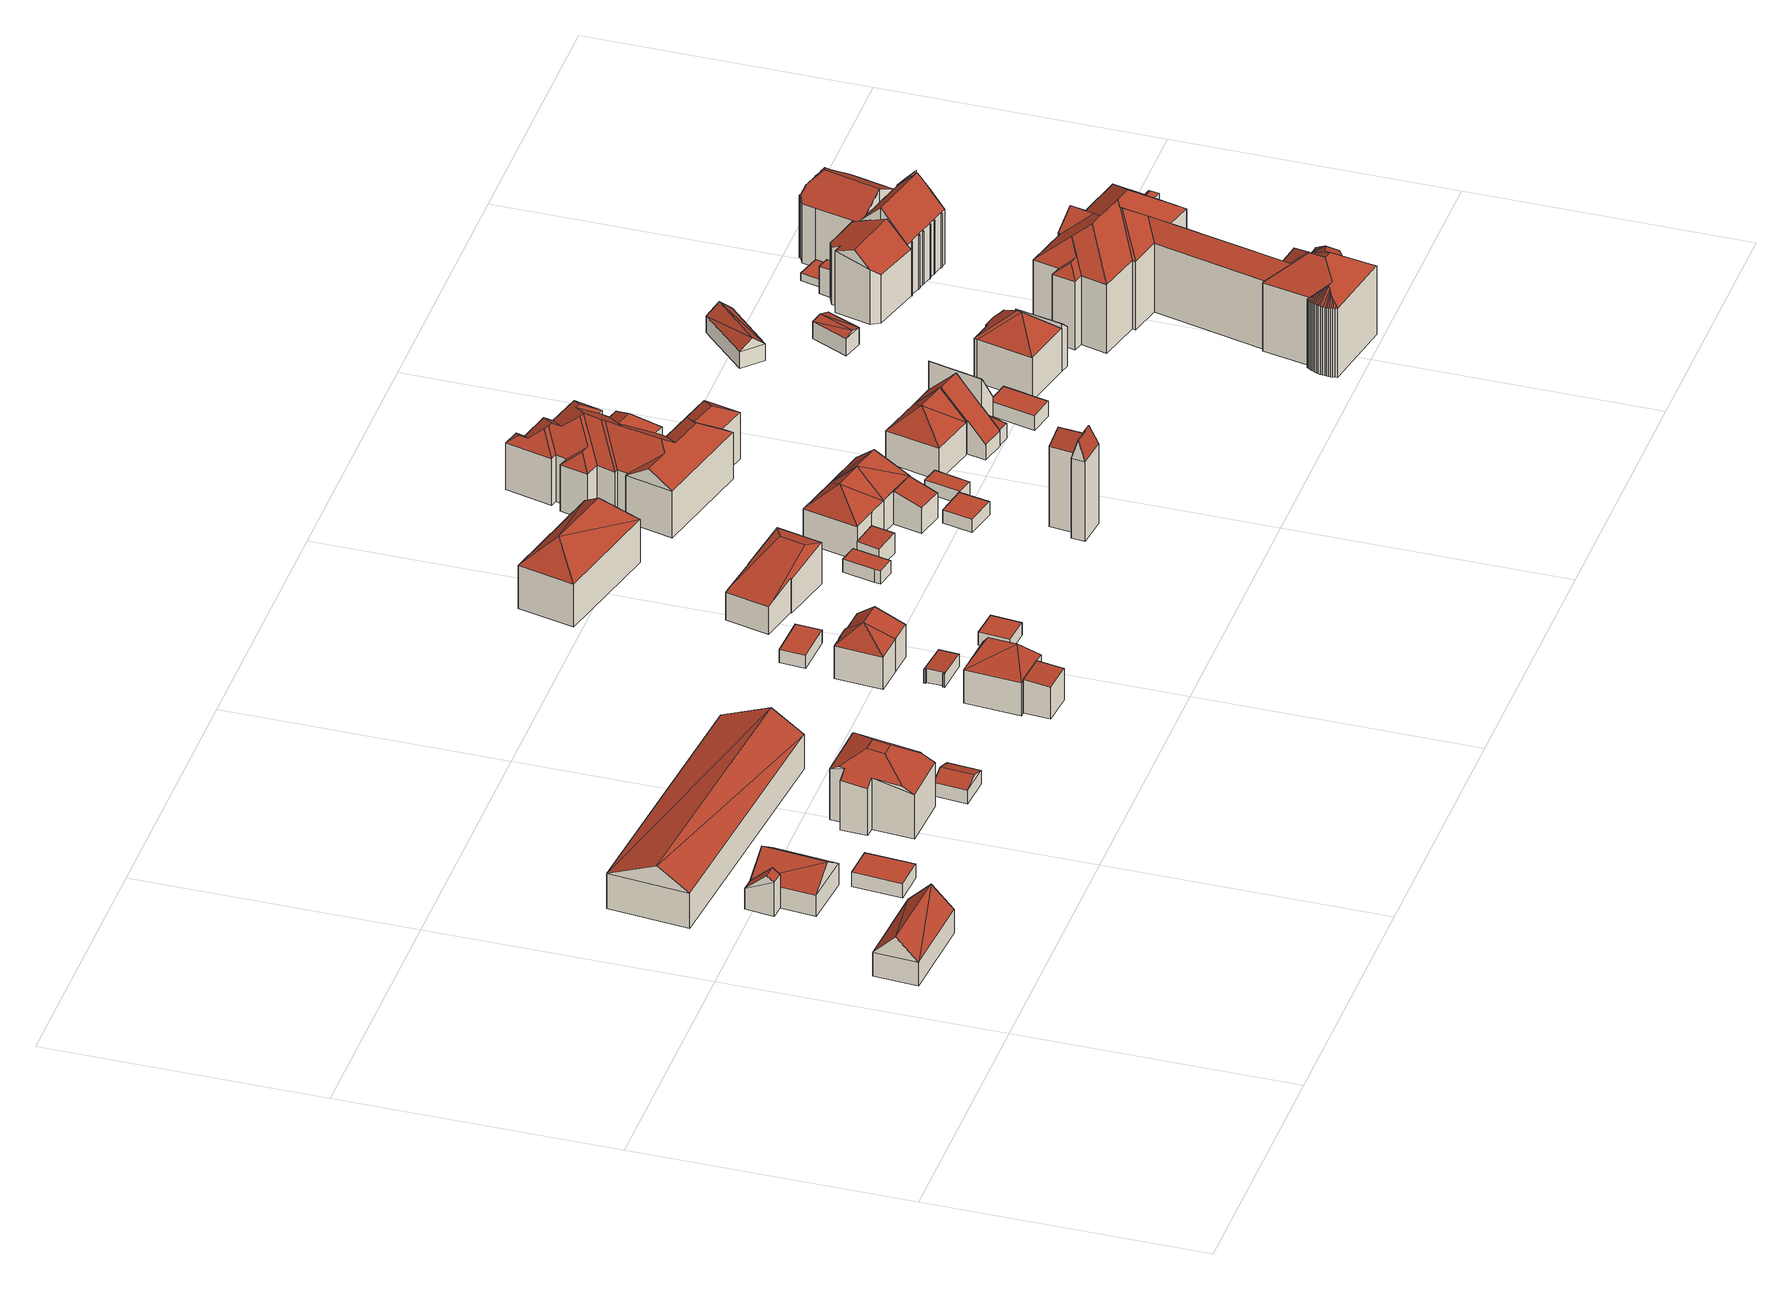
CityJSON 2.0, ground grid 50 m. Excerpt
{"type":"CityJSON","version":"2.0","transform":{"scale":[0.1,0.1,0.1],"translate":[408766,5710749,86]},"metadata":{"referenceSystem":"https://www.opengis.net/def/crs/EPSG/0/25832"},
"CityObjects":{
"building1":{"type":"Building","attributes":{"Gemeindeschluessel":"05978036","Geometrietyp2DReferenz":"3000","function":"31001_1000","roofType":"3100","measuredHeight":8.71},"geometry":[{"type":"MultiSurface","lod":"2","boundaries":[[[0,1,2,3]],[[1,4,5,2]],[[4,6,7,5]],[[6,0,3,7]],[[4,1,8]],[[0,6,9]],[[1,9,8]],[[9,1,0]],[[6,8,9]],[[8,6,4]],[[3,2,5,7]]],"semantics":{"surfaces":[{"type":"WallSurface"},{"type":"RoofSurface"},{"type":"GroundSurface"}],"values":[0,0,0,0,0,0,1,1,1,1,2]}}]},
"building2":{"type":"Building","attributes":{"Gemeindeschluessel":"05978036","Geometrietyp2DReferenz":"3000","function":"31001_1000"},"children":["building2-1","building2-2"]},
"building2-1":{"type":"BuildingPart","attributes":{"roofType":"3100","measuredHeight":7.71},"parents":["building2"],"geometry":[{"type":"MultiSurface","lod":"2","boundaries":[[[10,11,12,13]],[[14,15,16,17,18]],[[15,10,13,16]],[[14,19,11,20]],[[10,15,21]],[[11,10,21,20]],[[15,14,20,21]],[[13,12,17,16]],[[18,19,14]],[[17,12,11,19,18]]],"semantics":{"surfaces":[{"type":"WallSurface"},{"type":"RoofSurface"},{"type":"GroundSurface"},{"type":"ClosureSurface"}],"values":[0,0,0,0,0,1,1,2,0,3]}}]},
"building2-2":{"type":"BuildingPart","attributes":{"roofType":"3100","measuredHeight":7.67},"parents":["building2"],"geometry":[{"type":"MultiSurface","lod":"2","boundaries":[[[22,23,24,25]],[[23,26,27,24]],[[28,22,25,12,11]],[[26,23,29]],[[22,28,30]],[[30,23,22]],[[23,30,29]],[[28,29,30]],[[29,28,19,18,26]],[[25,24,27,17,12]],[[17,27,26,18]],[[11,19,28]],[[12,17,18,19,11]]],"semantics":{"surfaces":[{"type":"WallSurface"},{"type":"RoofSurface"},{"type":"GroundSurface"},{"type":"ClosureSurface"}],"values":[0,0,0,0,0,1,1,1,1,2,0,0,3]}}]},
"building3":{"type":"Building","attributes":{"Gemeindeschluessel":"05978036","Geometrietyp2DReferenz":"3000","function":"31001_2460","roofType":"1000","measuredHeight":2.82},"geometry":[{"type":"MultiSurface","lod":"2","boundaries":[[[31,32,33,34]],[[32,35,36,33]],[[35,37,38,36]],[[37,39,40,38]],[[39,31,34,40]],[[39,37,35,32,31]],[[34,33,36,38,40]]],"semantics":{"surfaces":[{"type":"WallSurface"},{"type":"RoofSurface"},{"type":"GroundSurface"}],"values":[0,0,0,0,0,1,2]}}]},
"building4":{"type":"Building","attributes":{"Gemeindeschluessel":"05978036","Geometrietyp2DReferenz":"3000","function":"31001_1100","roofType":"3100","measuredHeight":10.67},"geometry":[{"type":"MultiSurface","lod":"2","boundaries":[[[41,42,43,44]],[[42,45,46,43]],[[45,47,48,46]],[[47,41,44,48]],[[45,42,49]],[[41,47,50]],[[41,49,42]],[[49,41,50]],[[50,45,49]],[[45,50,47]],[[44,43,46,48]]],"semantics":{"surfaces":[{"type":"WallSurface"},{"type":"RoofSurface"},{"type":"GroundSurface"}],"values":[0,0,0,0,0,0,1,1,1,1,2]}}]},
"building5":{"type":"Building","attributes":{"Gemeindeschluessel":"05978036","Geometrietyp2DReferenz":"3000","function":"31001_1000","roofType":"5000","measuredHeight":12.61},"geometry":[{"type":"MultiSurface","lod":"2","boundaries":[[[51,52,53,54]],[[52,55,56,53]],[[55,57,58,56]],[[57,59,60,58]],[[59,61,62,60]],[[61,63,64,62]],[[63,65,66,64]],[[65,67,68,66]],[[67,69,70,68]],[[69,71,72,70]],[[71,73,74,72]],[[73,51,54,74]],[[75,76,52,51,77,78]],[[55,76,75,79,80,61,59,57]],[[63,80,79,81,82,65]],[[67,82,81,78,77,73,71,69]],[[79,75,78,81]],[[55,52,76]],[[67,65,82]],[[51,73,77]],[[63,61,80]],[[54,53,56,58,60,62,64,66,68,70,72,74]]],"semantics":{"surfaces":[{"type":"WallSurface"},{"type":"RoofSurface"},{"type":"GroundSurface"}],"values":[0,0,0,0,0,0,0,0,0,0,0,0,1,1,1,1,1,0,0,0,0,2]}}]},
"building6":{"type":"Building","attributes":{"Gemeindeschluessel":"05978036","Geometrietyp2DReferenz":"3000","function":"31001_2460","roofType":"3100","measuredHeight":3.79},"geometry":[{"type":"MultiSurface","lod":"2","boundaries":[[[83,84,85,86]],[[84,87,88,85]],[[87,89,90,88]],[[89,83,86,90]],[[87,84,91]],[[83,89,92]],[[84,83,92,91]],[[89,87,91,92]],[[86,85,88,90]]],"semantics":{"surfaces":[{"type":"WallSurface"},{"type":"RoofSurface"},{"type":"GroundSurface"}],"values":[0,0,0,0,0,0,1,1,2]}}]},
"building7":{"type":"Building","attributes":{"Gemeindeschluessel":"05978036","Geometrietyp2DReferenz":"3000","function":"31001_1000"},"children":["building7-1","building7-2"]},
"building7-1":{"type":"BuildingPart","attributes":{"roofType":"2100","measuredHeight":6.62},"parents":["building7"],"geometry":[{"type":"MultiSurface","lod":"2","boundaries":[[[93,94,95,96,97]],[[98,99,100,101,102]],[[99,93,97,100]],[[99,98,94,93]],[[97,96,101,100]],[[102,95,94,98]],[[102,101,96,95]]],"semantics":{"surfaces":[{"type":"WallSurface"},{"type":"RoofSurface"},{"type":"GroundSurface"},{"type":"ClosureSurface"}],"values":[0,0,0,1,2,0,3]}}]},
"building7-2":{"type":"BuildingPart","attributes":{"roofType":"3200","measuredHeight":10.88},"parents":["building7"],"geometry":[{"type":"MultiSurface","lod":"2","boundaries":[[[103,104,105,106]],[[104,107,108,105]],[[107,102,101,108]],[[95,109,110,96]],[[109,103,106,110]],[[104,103,111]],[[109,95,102,107,112]],[[103,112,111]],[[112,103,109]],[[112,104,111]],[[104,112,107]],[[106,105,108,101,96,110]],[[96,101,102,95]]],"semantics":{"surfaces":[{"type":"WallSurface"},{"type":"RoofSurface"},{"type":"GroundSurface"},{"type":"ClosureSurface"}],"values":[0,0,0,0,0,1,1,1,1,1,1,2,3]}}]},
"building8":{"type":"Building","attributes":{"Gemeindeschluessel":"05978036","Geometrietyp2DReferenz":"3000","function":"31001_2460","roofType":"2100","measuredHeight":2.73},"geometry":[{"type":"MultiSurface","lod":"2","boundaries":[[[113,114,115,116]],[[114,117,118,115]],[[117,119,120,118]],[[119,121,122,120]],[[121,123,124,122]],[[123,125,126,124]],[[125,127,128,126]],[[127,113,116,128]],[[127,125,123,121,119,117,114,113]],[[116,115,118,120,122,124,126,128]]],"semantics":{"surfaces":[{"type":"WallSurface"},{"type":"RoofSurface"},{"type":"GroundSurface"}],"values":[0,0,0,0,0,0,0,0,1,2]}}]},
"building9":{"type":"Building","attributes":{"Gemeindeschluessel":"05978036","Geometrietyp2DReferenz":"3000","function":"31001_1000","roofType":"3200","measuredHeight":10.78},"geometry":[{"type":"MultiSurface","lod":"2","boundaries":[[[129,130,131,132]],[[130,133,134,131]],[[133,135,136,134]],[[135,137,138,136]],[[137,139,140,138]],[[139,141,142,140]],[[141,143,144,142]],[[143,145,146,144]],[[145,147,148,146]],[[147,129,132,148]],[[143,141,149]],[[137,135,150]],[[139,137,150,149]],[[141,139,149]],[[135,133,130,149,150]],[[130,129,147,145,143,149]],[[132,131,134,136,138,140,142,144,146,148]]],"semantics":{"surfaces":[{"type":"WallSurface"},{"type":"RoofSurface"},{"type":"GroundSurface"}],"values":[0,0,0,0,0,0,0,0,0,0,1,1,1,1,1,1,2]}}]},
"building10":{"type":"Building","attributes":{"Gemeindeschluessel":"05978036","Geometrietyp2DReferenz":"3000","function":"31001_2460","roofType":"1000","measuredHeight":2.63},"geometry":[{"type":"MultiSurface","lod":"2","boundaries":[[[151,152,153,154]],[[152,155,156,153]],[[155,157,158,156]],[[157,151,154,158]],[[157,155,152,151]],[[154,153,156,158]]],"semantics":{"surfaces":[{"type":"WallSurface"},{"type":"RoofSurface"},{"type":"GroundSurface"}],"values":[0,0,0,0,1,2]}}]},
"building11":{"type":"Building","attributes":{"Gemeindeschluessel":"05978036","Geometrietyp2DReferenz":"3000","function":"31001_2460","roofType":"1000","measuredHeight":2.48},"geometry":[{"type":"MultiSurface","lod":"2","boundaries":[[[159,160,161,162]],[[160,163,164,161]],[[163,165,166,164]],[[165,159,162,166]],[[165,163,160,159]],[[162,161,164,166]]],"semantics":{"surfaces":[{"type":"WallSurface"},{"type":"RoofSurface"},{"type":"GroundSurface"}],"values":[0,0,0,0,1,2]}}]},
"building12":{"type":"Building","attributes":{"Gemeindeschluessel":"05978036","Geometrietyp2DReferenz":"3000","function":"31001_1000","roofType":"5000","measuredHeight":8.69},"geometry":[{"type":"MultiSurface","lod":"2","boundaries":[[[167,168,169,170]],[[168,171,172,169]],[[171,173,174,172]],[[173,175,176,174]],[[175,177,178,176]],[[177,179,180,178]],[[179,181,182,180]],[[181,167,170,182]],[[183,173,171,168,184]],[[185,186,179,177,175]],[[181,186,185,183,184,167]],[[175,173,183,185]],[[168,167,184]],[[181,179,186]],[[170,169,172,174,176,178,180,182]]],"semantics":{"surfaces":[{"type":"WallSurface"},{"type":"RoofSurface"},{"type":"GroundSurface"}],"values":[0,0,0,0,0,0,0,0,1,1,1,1,0,0,2]}}]},
"building13":{"type":"Building","attributes":{"Gemeindeschluessel":"05978036","Geometrietyp2DReferenz":"3000","function":"31001_1100","roofType":"3200","measuredHeight":13.65},"geometry":[{"type":"MultiSurface","lod":"2","boundaries":[[[187,188,189,190]],[[188,191,192,189]],[[191,193,194,192]],[[193,187,190,194]],[[191,188,195]],[[187,193,196]],[[188,196,195]],[[196,188,187]],[[196,191,195]],[[191,196,193]],[[190,189,192,194]]],"semantics":{"surfaces":[{"type":"WallSurface"},{"type":"RoofSurface"},{"type":"GroundSurface"}],"values":[0,0,0,0,1,1,1,1,1,1,2]}}]},
"building14":{"type":"Building","attributes":{"Gemeindeschluessel":"05978036","Geometrietyp2DReferenz":"3000","function":"31001_2460","roofType":"1000","measuredHeight":2.55},"geometry":[{"type":"MultiSurface","lod":"2","boundaries":[[[197,198,199,200]],[[198,201,202,199]],[[201,203,204,202]],[[203,205,206,204]],[[205,197,200,206]],[[205,203,201,198,197]],[[200,199,202,204,206]]],"semantics":{"surfaces":[{"type":"WallSurface"},{"type":"RoofSurface"},{"type":"GroundSurface"}],"values":[0,0,0,0,0,1,2]}}]},
"building15":{"type":"Building","attributes":{"Gemeindeschluessel":"05978036","Geometrietyp2DReferenz":"3000","function":"31001_1000"},"children":["building15-1","building15-2"]},
"building15-1":{"type":"BuildingPart","attributes":{"roofType":"2100","measuredHeight":4.02},"parents":["building15"],"geometry":[{"type":"MultiSurface","lod":"2","boundaries":[[[207,208,209,210]],[[208,211,212,209]],[[211,213,214,212]],[[211,208,207,213]],[[214,210,209,212]],[[210,214,213,207]]],"semantics":{"surfaces":[{"type":"WallSurface"},{"type":"RoofSurface"},{"type":"GroundSurface"},{"type":"ClosureSurface"}],"values":[0,0,0,1,2,3]}}]},
"building15-2":{"type":"BuildingPart","attributes":{"roofType":"5000","measuredHeight":11.63},"parents":["building15"],"geometry":[{"type":"MultiSurface","lod":"2","boundaries":[[[215,216,217,214,213]],[[216,218,219,217]],[[218,220,221,219]],[[220,222,207,210,221]],[[216,215,223]],[[223,220,224]],[[220,223,215,222]],[[218,223,224]],[[223,218,216]],[[218,224,220]],[[210,214,217,219,221]],[[213,207,222,215]],[[213,214,210,207]]],"semantics":{"surfaces":[{"type":"WallSurface"},{"type":"RoofSurface"},{"type":"GroundSurface"},{"type":"ClosureSurface"}],"values":[0,0,0,0,1,1,1,1,1,0,2,0,3]}}]},
"building16":{"type":"Building","attributes":{"Gemeindeschluessel":"05978036","Geometrietyp2DReferenz":"3000","function":"31001_2460","roofType":"5000","measuredHeight":19.89},"geometry":[{"type":"MultiSurface","lod":"2","boundaries":[[[225,226,227,228]],[[226,229,230,227]],[[229,231,232,230]],[[231,233,234,232]],[[233,235,236,234]],[[235,237,238,236]],[[237,239,240,238]],[[239,225,228,240]],[[241,242,239,237]],[[241,237,235]],[[243,244,242,241,235,233]],[[243,233,231]],[[245,244,243,231,229]],[[246,245,229,226]],[[246,226,225]],[[242,244,245,246,225,239]],[[228,227,230,232,234,236,238,240]]],"semantics":{"surfaces":[{"type":"WallSurface"},{"type":"RoofSurface"},{"type":"GroundSurface"}],"values":[0,0,0,0,0,0,0,0,1,0,1,1,1,1,1,1,2]}}]},
"building17":{"type":"Building","attributes":{"Gemeindeschluessel":"05978036","Geometrietyp2DReferenz":"3000","function":"31001_2460","roofType":"1000","measuredHeight":2.52},"geometry":[{"type":"MultiSurface","lod":"2","boundaries":[[[247,248,249,250]],[[248,251,252,249]],[[251,253,254,252]],[[253,247,250,254]],[[253,251,248,247]],[[250,249,252,254]]],"semantics":{"surfaces":[{"type":"WallSurface"},{"type":"RoofSurface"},{"type":"GroundSurface"}],"values":[0,0,0,0,1,2]}}]},
"building18":{"type":"Building","attributes":{"Gemeindeschluessel":"05978036","Geometrietyp2DReferenz":"3000","function":"31001_1000"},"children":["building18-1","building18-2"]},
"building18-1":{"type":"BuildingPart","attributes":{"roofType":"5000","measuredHeight":11.5},"parents":["building18"],"geometry":[{"type":"MultiSurface","lod":"2","boundaries":[[[255,256,257,258]],[[259,220,260,261]],[[220,218,262,260]],[[218,255,258,262]],[[256,255,263]],[[218,263,255]],[[218,264,263]],[[256,263,264]],[[264,220,265,259,266,256]],[[259,265,220]],[[264,218,220]],[[258,257,267,261,260,262]],[[267,257,256,266]],[[261,267,266,259]]],"semantics":{"surfaces":[{"type":"WallSurface"},{"type":"RoofSurface"},{"type":"GroundSurface"},{"type":"ClosureSurface"}],"values":[0,0,0,0,1,1,1,1,1,0,0,2,0,3]}}]},
"building18-2":{"type":"BuildingPart","attributes":{"roofType":"2100","measuredHeight":6.58},"parents":["building18"],"geometry":[{"type":"MultiSurface","lod":"2","boundaries":[[[268,265,259,261,269]],[[270,267,266]],[[270,271,272,267]],[[271,268,269,272]],[[271,270,265,268]],[[269,261,267,272]],[[270,266,259,265]],[[266,267,261,259]]],"semantics":{"surfaces":[{"type":"WallSurface"},{"type":"RoofSurface"},{"type":"GroundSurface"},{"type":"ClosureSurface"}],"values":[0,0,0,0,1,2,0,3]}}]},
"building19":{"type":"Building","attributes":{"Gemeindeschluessel":"05978036","Geometrietyp2DReferenz":"3000","function":"31001_2460","roofType":"1000","measuredHeight":2.54},"geometry":[{"type":"MultiSurface","lod":"2","boundaries":[[[273,274,275,276]],[[274,277,278,275]],[[277,279,280,278]],[[279,273,276,280]],[[279,277,274,273]],[[276,275,278,280]]],"semantics":{"surfaces":[{"type":"WallSurface"},{"type":"RoofSurface"},{"type":"GroundSurface"}],"values":[0,0,0,0,1,2]}}]},
"building20":{"type":"Building","attributes":{"Gemeindeschluessel":"05978036","Geometrietyp2DReferenz":"3000","function":"31001_1000","roofType":"5000","measuredHeight":13.45},"geometry":[{"type":"MultiSurface","lod":"2","boundaries":[[[281,282,283,284]],[[282,285,286,283]],[[285,287,288,286]],[[287,289,290,288]],[[289,291,292,290]],[[291,293,294,292]],[[293,295,296,294]],[[295,297,298,296]],[[297,299,300,298]],[[299,301,302,300]],[[301,303,304,302]],[[303,305,306,304]],[[305,307,308,306]],[[307,309,310,308]],[[309,311,312,310]],[[311,313,314,312]],[[313,315,316,314]],[[315,317,318,316]],[[317,319,320,318]],[[319,321,322,320]],[[321,323,324,322]],[[323,325,326,324]],[[325,327,328,326]],[[327,329,330,328]],[[329,331,332,330]],[[331,333,334,332]],[[333,335,336,334]],[[335,337,338,336]],[[337,281,284,338]],[[339,337,335]],[[340,341,342,339,335,333]],[[343,344,340,333,331]],[[345,343,331,329]],[[346,347,348,349,345,329,327]],[[350,346,327,325]],[[350,325,323]],[[351,352,353,347,346,350,323,321]],[[354,351,321,319]],[[355,354,319,317]],[[355,317,315]],[[351,354,355,315,313]],[[352,351,313]],[[353,352,313,311]],[[356,348,347,353,311,309]],[[357,356,309,307]],[[357,307,305]],[[349,348,356,357,305,303]],[[358,344,343,345,349,303,301]],[[359,358,301,299]],[[359,299,297]],[[360,341,340,344,358,359,297,295]],[[361,360,295,293]],[[362,363,364,361,293,291]],[[365,362,291,289]],[[365,289,287]],[[363,362,365,287,285]],[[364,363,285,282]],[[342,341,360,361,364,282,281]],[[339,342,281,337]],[[284,283,286,288,290,292,294,296,298,300,302,304,306,308,310,312,314,316,318,320,322,324,326,328,330,332,334,336,338]]],"semantics":{"surfaces":[{"type":"WallSurface"},{"type":"RoofSurface"},{"type":"GroundSurface"}],"values":[0,0,0,0,0,0,0,0,0,0,0,0,0,0,0,0,0,0,0,0,0,0,0,0,0,0,0,0,0,1,1,1,1,1,1,0,1,1,1,1,1,1,1,1,1,1,1,1,1,1,1,1,1,1,1,1,1,1,1,2]}}]},
"building21":{"type":"Building","attributes":{"Gemeindeschluessel":"05978036","Geometrietyp2DReferenz":"3000","function":"31001_1000","roofType":"5000","measuredHeight":11.4},"geometry":[{"type":"MultiSurface","lod":"2","boundaries":[[[366,367,368,369]],[[367,370,371,368]],[[370,372,373,371]],[[372,366,369,373]],[[370,367,374]],[[366,372,375]],[[374,366,375]],[[366,374,367]],[[372,374,375]],[[374,372,370]],[[369,368,371,373]]],"semantics":{"surfaces":[{"type":"WallSurface"},{"type":"RoofSurface"},{"type":"GroundSurface"}],"values":[0,0,0,0,1,0,1,1,1,1,2]}}]},
"building22":{"type":"Building","attributes":{"Gemeindeschluessel":"05978036","Geometrietyp2DReferenz":"3000","function":"51009_1610","roofType":"2100","measuredHeight":3.38},"geometry":[{"type":"MultiSurface","lod":"2","boundaries":[[[376,377,378,379]],[[377,380,381,378]],[[380,382,383,381]],[[382,376,379,383]],[[382,380,377,376]],[[379,378,381,383]]],"semantics":{"surfaces":[{"type":"WallSurface"},{"type":"RoofSurface"},{"type":"GroundSurface"}],"values":[0,0,0,0,1,2]}}]},
"building23":{"type":"Building","attributes":{"Gemeindeschluessel":"05978036","Geometrietyp2DReferenz":"3000","function":"31001_1000"},"children":["building23-1","building23-2"]},
"building23-1":{"type":"BuildingPart","attributes":{"roofType":"2100","measuredHeight":12.01},"parents":["building23"],"geometry":[{"type":"MultiSurface","lod":"2","boundaries":[[[384,385,386,387,388]],[[385,389,390,386]],[[389,391,392,393,390]],[[391,389,385,384]],[[387,386,390,393,394]],[[388,395,392,391,384]],[[388,387,394,395]],[[394,393,392,395]]],"semantics":{"surfaces":[{"type":"WallSurface"},{"type":"RoofSurface"},{"type":"GroundSurface"},{"type":"ClosureSurface"}],"values":[0,0,0,1,2,0,3,3]}}]},
"building23-2":{"type":"BuildingPart","attributes":{"roofType":"3100","measuredHeight":11.49},"parents":["building23"],"geometry":[{"type":"MultiSurface","lod":"2","boundaries":[[[396,397,398,399]],[[397,400,369,398]],[[400,401,402,369]],[[401,372,373,402]],[[372,388,387,373]],[[392,403,404,393]],[[403,396,399,404]],[[395,388,372,401]],[[401,400,397,396,403,392,395]],[[399,398,369,402,373,387,394,393,404]],[[394,387,388,395]],[[394,395,392,393]]],"semantics":{"surfaces":[{"type":"WallSurface"},{"type":"RoofSurface"},{"type":"GroundSurface"},{"type":"ClosureSurface"}],"values":[0,0,0,0,0,0,0,1,1,2,3,3]}}]},
"building24":{"type":"Building","attributes":{"Gemeindeschluessel":"05978036","Geometrietyp2DReferenz":"3000","function":"31001_2460","roofType":"2100","measuredHeight":3.13},"geometry":[{"type":"MultiSurface","lod":"2","boundaries":[[[405,406,407,408]],[[406,409,410,407]],[[409,411,412,410]],[[411,405,408,412]],[[411,409,406,405]],[[408,407,410,412]]],"semantics":{"surfaces":[{"type":"WallSurface"},{"type":"RoofSurface"},{"type":"GroundSurface"}],"values":[0,0,0,0,1,2]}}]},
"building25":{"type":"Building","attributes":{"Gemeindeschluessel":"05978036","Geometrietyp2DReferenz":"3000","function":"31001_3060"},"children":["building25-1","building25-2"]},
"building25-1":{"type":"BuildingPart","attributes":{"roofType":"3200","measuredHeight":13.17},"parents":["building25"],"geometry":[{"type":"MultiSurface","lod":"2","boundaries":[[[413,414,415,416]],[[414,417,418,415]],[[417,419,420,418]],[[419,421,422,420]],[[421,423,424,422]],[[423,425,426,424]],[[425,427,428,426]],[[427,429,430,428]],[[431,413,416,432]],[[427,425,423,421,419,417,433]],[[413,431,434]],[[417,414,434,433]],[[414,413,434]],[[435,429,427,433]],[[431,435,433,434]],[[416,415,418,420,422,424,426,428,430,436,432]],[[436,430,429,435]],[[431,432,436,435]]],"semantics":{"surfaces":[{"type":"WallSurface"},{"type":"RoofSurface"},{"type":"GroundSurface"},{"type":"ClosureSurface"}],"values":[0,0,0,0,0,0,0,0,0,1,1,1,1,1,1,2,3,3]}}]},
"building25-2":{"type":"BuildingPart","attributes":{"roofType":"2100","measuredHeight":9.56},"parents":["building25"],"geometry":[{"type":"MultiSurface","lod":"2","boundaries":[[[437,438,439,440]],[[438,441,442,439]],[[441,443,444,442]],[[443,445,446,444]],[[445,447,448,446]],[[447,449,431,432,448]],[[450,437,440,430,429]],[[450,449,447,445,443,441,438,437]],[[440,439,442,444,446,448,432,436,430]],[[429,435,431,449,450]],[[429,430,436,435]],[[435,436,432,431]]],"semantics":{"surfaces":[{"type":"WallSurface"},{"type":"RoofSurface"},{"type":"GroundSurface"},{"type":"ClosureSurface"}],"values":[0,0,0,0,0,0,0,1,2,0,3,3]}}]},
"building26":{"type":"Building","attributes":{"Gemeindeschluessel":"05978036","Geometrietyp2DReferenz":"3000","function":"31001_2460","roofType":"3100","measuredHeight":3.84},"geometry":[{"type":"MultiSurface","lod":"2","boundaries":[[[451,452,453,454]],[[452,455,456,453]],[[455,457,458,456]],[[457,451,454,458]],[[455,452,459]],[[451,457,460]],[[452,460,459]],[[460,452,451]],[[459,457,455]],[[457,459,460]],[[454,453,456,458]]],"semantics":{"surfaces":[{"type":"WallSurface"},{"type":"RoofSurface"},{"type":"GroundSurface"}],"values":[0,0,0,0,0,0,1,1,1,1,2]}}]},
"building27":{"type":"Building","attributes":{"Gemeindeschluessel":"05978036","Geometrietyp2DReferenz":"3000","function":"31001_1100","roofType":"3100","measuredHeight":5.28},"geometry":[{"type":"MultiSurface","lod":"2","boundaries":[[[461,462,463,464]],[[462,465,466,463]],[[465,467,468,466]],[[467,461,464,468]],[[465,462,469]],[[461,467,470]],[[470,462,461]],[[462,470,469]],[[467,469,470]],[[469,467,465]],[[464,463,466,468]]],"semantics":{"surfaces":[{"type":"WallSurface"},{"type":"RoofSurface"},{"type":"GroundSurface"}],"values":[0,0,0,0,0,0,1,1,1,1,2]}}]},
"building28":{"type":"Building","attributes":{"Gemeindeschluessel":"05978036","Geometrietyp2DReferenz":"3000","function":"31001_3010","roofType":"5000","measuredHeight":18.98},"geometry":[{"type":"MultiSurface","lod":"2","boundaries":[[[471,472,473,474]],[[472,475,476,473]],[[475,477,478,476]],[[477,479,480,478]],[[479,481,482,480]],[[481,483,484,482]],[[483,485,486,484]],[[485,487,488,486]],[[487,489,490,488]],[[489,491,492,490]],[[491,493,494,492]],[[493,495,496,494]],[[495,497,498,496]],[[497,499,500,498]],[[499,501,502,500]],[[501,503,504,502]],[[503,505,506,504]],[[505,507,508,506]],[[507,509,510,508]],[[509,511,512,510]],[[511,513,514,512]],[[513,515,516,514]],[[515,517,518,516]],[[517,519,520,518]],[[519,521,522,520]],[[521,523,524,522]],[[523,525,526,524]],[[525,527,528,526]],[[527,529,530,528]],[[529,531,532,530]],[[531,533,534,532]],[[533,535,536,534]],[[535,537,538,536]],[[537,539,540,538]],[[539,541,542,540]],[[541,543,544,542]],[[543,545,546,544]],[[545,547,548,546]],[[547,549,550,548]],[[549,551,552,550]],[[551,553,554,552]],[[553,555,556,554]],[[555,557,558,556]],[[557,559,560,558]],[[559,561,562,560]],[[561,563,564,562]],[[563,565,566,564]],[[565,567,568,566]],[[567,569,570,568]],[[569,571,572,570]],[[571,471,474,572]],[[573,574,575,471,571]],[[576,573,571,569]],[[577,576,569,567]],[[578,577,567,565]],[[579,578,565,563]],[[580,579,563,561]],[[581,580,561,559]],[[582,581,559,557]],[[583,584,585,586,587,574,573,576,577,578,579,580,581,582,557,555]],[[588,583,555,553]],[[589,588,553,551]],[[590,589,551,549]],[[590,549,547]],[[543,590,547,545]],[[541,590,543]],[[539,590,541]],[[539,589,590]],[[539,588,589]],[[539,583,588]],[[583,539,584]],[[591,592,593,585,584,539,537]],[[594,591,537,535]],[[595,596,597,594,535,533]],[[598,599,600,595,533,531]],[[601,598,531,529]],[[602,601,529,527]],[[602,527,525]],[[598,601,602,525,523]],[[599,598,523,521]],[[603,600,599,521,519]],[[519,517,604,605,606,603]],[[604,515,513,605]],[[607,608,606,605,513,511]],[[609,607,511,509]],[[610,609,509,507]],[[610,507,505]],[[607,609,610,505,503]],[[608,607,503,501]],[[600,603,606,608,501,499]],[[596,595,600,499,497]],[[597,596,497,495]],[[592,591,594,597,495,493]],[[593,592,493,491]],[[586,585,593,491,489]],[[611,612,613,614,615,616,617,618,587,586,489,487]],[[612,611,487,485]],[[613,612,485,483]],[[614,613,483,481]],[[615,614,481,479]],[[616,615,479,477]],[[617,616,477,475]],[[618,617,475,472]],[[575,574,587,618,472,471]],[[515,604,517]],[[473,476,478,480,482,484,486,488,490,492,494,496,498,500,502,504,506,508,510,512,514,516,518,520,522,524,526,528,530,532,534,536,538,540,542,544,546,548,550,552,554,556,558,560,562,564,566,568,570,572,474]]],"semantics":{"surfaces":[{"type":"WallSurface"},{"type":"RoofSurface"},{"type":"GroundSurface"}],"values":[0,0,0,0,0,0,0,0,0,0,0,0,0,0,0,0,0,0,0,0,0,0,0,0,0,0,0,0,0,0,0,0,0,0,0,0,0,0,0,0,0,0,0,0,0,0,0,0,0,0,0,1,1,1,1,1,1,1,1,1,1,1,1,1,1,1,1,1,1,1,1,1,1,1,1,1,1,1,1,1,1,1,1,1,1,1,1,1,1,1,1,1,1,1,1,1,1,1,1,1,1,1,1,1,0,2]}}]},
"building29":{"type":"Building","attributes":{"Gemeindeschluessel":"05978036","Geometrietyp2DReferenz":"3000","function":"31001_1000"},"children":["building29-1","building29-2"]},
"building29-1":{"type":"BuildingPart","attributes":{"roofType":"1000","measuredHeight":5.35},"parents":["building29"],"geometry":[{"type":"MultiSurface","lod":"2","boundaries":[[[619,620,621,622]],[[620,623,624,621]],[[623,625,626,624]],[[625,623,620,619]],[[622,621,624,626]],[[622,626,625,619]]],"semantics":{"surfaces":[{"type":"WallSurface"},{"type":"RoofSurface"},{"type":"GroundSurface"},{"type":"ClosureSurface"}],"values":[0,0,0,1,2,3]}}]},
"building29-2":{"type":"BuildingPart","attributes":{"roofType":"5000","measuredHeight":13.69},"parents":["building29"],"geometry":[{"type":"MultiSurface","lod":"2","boundaries":[[[627,628,629,630]],[[628,631,632,629]],[[631,633,634,632]],[[633,635,636,634]],[[635,637,638,636]],[[637,639,619,622,638]],[[640,641,642,626,625]],[[641,643,644,642]],[[643,627,630,644]],[[628,627,643,645,646,631]],[[645,641,640,639,637,635,633,646]],[[633,631,646]],[[643,641,645]],[[630,629,632,634,636,638,622,626,642,644]],[[625,619,639,640]],[[625,626,622,619]]],"semantics":{"surfaces":[{"type":"WallSurface"},{"type":"RoofSurface"},{"type":"GroundSurface"},{"type":"ClosureSurface"}],"values":[0,0,0,0,0,0,0,0,0,1,1,0,0,2,0,3]}}]},
"building30":{"type":"Building","attributes":{"Gemeindeschluessel":"05978036","Geometrietyp2DReferenz":"3000","function":"31001_2460","roofType":"1000","measuredHeight":1.54},"geometry":[{"type":"MultiSurface","lod":"2","boundaries":[[[647,648,649,650,651]],[[652,653,648,647]],[[653,654,649,648]],[[654,655,650,649]],[[655,656,651,650]],[[656,652,647,651]],[[656,655,654,653,652]]],"semantics":{"surfaces":[{"type":"GroundSurface"},{"type":"WallSurface"},{"type":"RoofSurface"}],"values":[0,1,1,1,1,1,2]}}]},
"building31":{"type":"Building","attributes":{"Gemeindeschluessel":"05978036","Geometrietyp2DReferenz":"3000","function":"31001_1100"},"children":["building31-1","building31-2","building31-3"]},
"building31-1":{"type":"BuildingPart","attributes":{"roofType":"3100","measuredHeight":16.22},"parents":["building31"],"geometry":[{"type":"MultiSurface","lod":"2","boundaries":[[[657,658,659,660,661]],[[658,662,663,659]],[[662,664,665,663]],[[664,666,667,665]],[[666,668,669,667]],[[668,670,671,669]],[[670,672,673,671]],[[672,674,675,673]],[[674,676,677,675]],[[676,678,679,677]],[[678,680,681,679]],[[680,682,683,681]],[[682,684,685,683]],[[684,686,687,685]],[[686,688,689,687]],[[688,690,691,689]],[[690,692,693,691]],[[692,694,695,693]],[[694,696,697,695]],[[696,698,699,697]],[[698,700,701,699]],[[700,702,703,701]],[[702,704,705,703]],[[704,706,707,705]],[[706,708,709,707]],[[708,710,711,709]],[[710,712,713,711]],[[712,714,715,716,713]],[[717,718,719,720,721]],[[712,710,708,706,704,702,700,698,696,694,692,690,688,686,684,682,680,678,676,674,672,670,668,666,664,662,658,657,722]],[[722,723,724,718,717,725,726,727,714,712]],[[719,728,729,660,659,663,665,667,669,671,673,675,677,679,681,683,685,687,689,691,693,695,697,699,701,703,705,707,709,711,713,716,730,720]],[[731,723,722]],[[729,728,724,723,731]],[[728,719,718,724]],[[657,661,731,722]],[[729,731,661,660]],[[717,721,725]],[[727,715,714]],[[721,720,730,726,725]],[[726,730,716,715,727]]],"semantics":{"surfaces":[{"type":"WallSurface"},{"type":"RoofSurface"},{"type":"GroundSurface"},{"type":"ClosureSurface"}],"values":[0,0,0,0,0,0,0,0,0,0,0,0,0,0,0,0,0,0,0,0,0,0,0,0,0,0,0,0,0,1,1,2,0,3,3,0,3,0,0,3,3]}}]},
"building31-2":{"type":"BuildingPart","attributes":{"roofType":"3100","measuredHeight":15.21},"parents":["building31"],"geometry":[{"type":"MultiSurface","lod":"2","boundaries":[[[732,733,734,735]],[[733,736,737,734]],[[736,661,660,737]],[[738,739,740,719,718]],[[739,732,735,740]],[[741,723,731,661,736,733]],[[733,732,739,738,741]],[[735,734,737,660,729,728,719,740]],[[724,723,741]],[[728,729,731,723,724]],[[729,660,661,731]],[[738,718,724,741]],[[728,724,718,719]]],"semantics":{"surfaces":[{"type":"WallSurface"},{"type":"RoofSurface"},{"type":"GroundSurface"},{"type":"ClosureSurface"}],"values":[0,0,0,0,0,1,1,2,0,3,3,0,3]}}]},
"building31-3":{"type":"BuildingPart","attributes":{"roofType":"9999","measuredHeight":15.07},"parents":["building31"],"geometry":[{"type":"MultiSurface","lod":"2","boundaries":[[[742,743,744,745]],[[743,746,747,744]],[[746,748,749,747]],[[748,721,720,749]],[[715,750,751,716]],[[750,752,753,751]],[[752,754,755,753]],[[754,756,757,755]],[[756,758,759,757]],[[758,760,761,759]],[[760,762,763,761]],[[762,764,765,763]],[[764,766,767,765]],[[766,768,769,767]],[[768,770,771,769]],[[770,772,773,771]],[[772,774,775,773]],[[774,776,777,775]],[[776,778,779,777]],[[778,780,781,779]],[[780,782,783,781]],[[782,784,785,783]],[[784,786,787,785]],[[786,788,789,787]],[[788,790,791,789]],[[790,792,793,791]],[[792,794,795,793]],[[794,796,797,795]],[[796,742,745,797]],[[792,790,788,786,784,782,780,778,776,774,772,770,768,766,764,798]],[[764,762,760,758,756,754,752,750,715,727,799,798]],[[799,725,721,748,746,743,742,796,794,792,798]],[[745,744,747,749,720,730,716,751,753,755,757,759,761,763,765,767,769,771,773,775,777,779,781,783,785,787,789,791,793,795,797]],[[726,725,799]],[[730,720,721,725,726]],[[727,726,799]],[[715,716,730,726,727]]],"semantics":{"surfaces":[{"type":"WallSurface"},{"type":"RoofSurface"},{"type":"GroundSurface"},{"type":"ClosureSurface"}],"values":[0,0,0,0,0,0,0,0,0,0,0,0,0,0,0,0,0,0,0,0,0,0,0,0,0,0,0,0,0,1,1,1,2,0,3,0,3]}}]}
},
"vertices":[
[168,145,106],[8,156,106],[8,156,59],[168,145,59],[13,236,106],[13,236,59],[174,225,106],[174,225,59],[11,196,146],[171,185,146],
[148,495,89],[173,493,89],[173,493,48],[148,495,48],[168,441,115],[143,443,115],[143,443,48],[168,441,48],[168,441,90],[173,490,90],[169,454,125],[144,456,125],
[271,485,90],[259,369,90],[259,369,48],[271,485,48],[162,378,90],[162,378,48],[173,493,90],[210,373,125],[222,489,125],
[310,254,79],[250,258,79],[250,258,51],[310,254,51],[257,347,79],[257,347,51],[316,343,79],[316,343,51],[312,280,79],[312,280,51],
[113,719,96],[598,674,96],[598,674,27],[113,719,27],[585,528,96],[585,528,27],[99,573,96],[99,573,27],[590,586,134],[105,631,134],
[432,438,148],[540,432,148],[540,432,48],[432,438,48],[536,367,144],[536,367,48],[539,367,142],[539,367,48],[536,314,137],[536,314,48],[520,315,149],[520,315,48],[518,285,135],[518,285,48],[420,290,135],[420,290,48],[425,364,150],[425,364,48],[406,365,141],[406,365,48],[408,413,146],[408,413,48],[430,412,156],[430,412,48],[497,385,174],[540,429,149],[431,421,157],[470,387,174],[495,354,171],[519,310,148],[468,355,171],[422,311,146],
[536,235,78],[541,295,78],[541,295,51],[536,235,51],[601,290,78],[601,290,51],[596,231,78],[596,231,51],[571,293,89],[566,233,89],
[805,177,114],[809,225,117],[809,225,116],[809,225,51],[805,177,51],[867,220,117],[863,172,114],[863,172,51],[867,220,51],[867,220,116],
[808,326,116],[894,319,116],[894,319,51],[808,326,51],[886,218,116],[886,218,51],[800,225,116],[800,225,51],[849,297,159],[845,246,159],
[846,370,74],[846,373,74],[846,373,47],[846,370,47],[849,372,74],[849,372,47],[851,403,74],[851,403,47],[848,403,74],[848,403,47],[848,406,74],[848,406,47],[913,401,71],[913,401,47],[910,365,71],[910,365,47],
[883,551,100],[883,550,101],[883,550,41],[883,551,41],[883,546,105],[883,546,41],[925,543,105],[925,543,41],[918,458,105],[918,458,41],[874,462,105],[874,462,41],[819,466,105],[819,466,41],[826,551,105],[826,551,41],[855,549,105],[855,549,41],[856,553,100],[856,553,41],[844,507,149],[892,503,149],
[849,652,62],[926,648,62],[926,648,36],[849,652,36],[923,602,62],[923,602,36],[846,606,62],[846,606,36],
[976,353,73],[1028,348,73],[1028,348,48],[976,353,48],[1023,293,73],[1023,293,48],[972,297,73],[972,297,48],
[944,772,87],[1015,755,100],[1015,755,33],[944,772,33],[1015,756,99],[1015,756,33],[1106,734,115],[1106,734,33],[1087,653,115],[1087,653,33],[994,675,99],[994,675,33],[995,677,100],[995,677,33],[925,693,87],[925,693,33],[1076,720,120],[952,770,89],[1065,674,120],[940,690,90],
[900,1111,100],[1108,1062,100],[1108,1062,15],[900,1111,15],[1083,960,100],[1083,960,15],[876,1009,100],[876,1009,15],[1052,1021,151],[928,1051,151],
[1108,559,64],[1109,570,64],[1109,570,38],[1108,559,38],[1122,628,64],[1122,628,38],[1156,621,64],[1156,621,38],[1141,552,64],[1141,552,38],
[1212,606,75],[1202,564,75],[1202,564,35],[1212,606,35],[1155,576,72],[1155,576,35],[1165,617,72],[1165,617,35],
[1165,617,101],[1188,715,101],[1188,715,35],[1272,695,101],[1272,695,35],[1249,597,101],[1249,597,35],[1212,606,101],[1205,659,151],[1261,646,151],
[1335,343,203],[1357,340,203],[1357,340,45],[1335,343,45],[1352,295,203],[1352,295,45],[1369,293,203],[1369,293,45],[1366,268,203],[1366,268,45],[1311,274,203],[1311,274,45],[1314,299,203],[1314,299,45],[1329,297,203],[1329,297,45],[1313,287,242],[1340,283,242],[1355,282,244],[1340,284,244],[1339,286,239],[1344,330,239],
[1345,447,66],[1288,459,66],[1288,459,40],[1345,447,40],[1300,513,66],[1300,513,40],[1356,502,66],[1356,502,40],
[1353,676,101],[1329,577,101],[1329,577,37],[1353,676,37],[1278,590,101],[1249,597,37],[1278,590,37],[1272,695,37],[1313,633,152],[1261,646,152],[1278,590,102],[1327,578,101],[1327,578,37],
[1266,538,87],[1266,538,37],[1327,578,102],[1315,526,87],[1315,526,37],
[1376,567,64],[1407,559,64],[1407,559,39],[1376,567,39],[1392,495,64],[1392,495,39],[1361,502,64],[1361,502,39],
[1222,1128,93],[1227,1148,93],[1227,1148,1],[1222,1128,1],[1215,1151,93],[1215,1151,1],[1236,1236,93],[1236,1236,1],[1268,1228,93],[1268,1228,1],[1264,1212,93],[1264,1212,1],[1323,1198,93],[1323,1198,1],[1319,1181,93],[1319,1181,1],[1384,1165,93],[1384,1165,1],[1370,1113,93],[1370,1113,1],[1360,1115,93],[1360,1115,1],[1356,1096,93],[1356,1096,1],[1375,1091,93],[1375,1091,1],[1354,1006,93],[1354,1006,1],[1335,1011,93],[1335,1011,1],[1330,992,93],[1330,992,1],[1393,976,93],[1393,976,1],[1446,963,93],[1446,963,1],[1430,897,93],[1430,897,1],[1377,910,93],[1377,910,1],[1373,891,93],[1373,891,1],[1184,937,93],[1184,937,1],[1205,1022,93],[1205,1022,1],[1212,1021,93],[1212,1021,1],[1216,1040,93],[1216,1040,1],[1209,1041,93],[1209,1041,1],[1218,1075,93],[1218,1075,1],[1190,1082,93],[1190,1082,1],[1203,1133,93],[1203,1133,1],[1222,1101,111],[1294,1122,135],[1286,1124,135],[1241,1097,111],[1287,1089,136],[1295,1120,136],[1290,1084,133],[1244,968,122],[1265,980,134],[1282,1051,133],[1282,1052,133],[1194,980,122],[1341,944,122],[1340,944,122],[1278,960,122],[1353,951,115],[1405,938,115],[1303,1064,122],[1335,1056,122],[1341,1148,111],[1351,1145,111],[1270,1151,120],[1274,1168,120],[1244,1200,104],[1259,1177,117],[1270,1174,117],[1248,1216,104],
[1502,534,100],[1418,555,100],[1418,555,37],[1502,534,37],[1441,653,100],[1441,653,37],[1526,632,100],[1526,632,37],[1457,597,151],[1514,583,151],
[1569,518,73],[1561,484,69],[1561,484,39],[1569,518,39],[1540,489,69],[1540,489,39],[1549,523,73],[1549,523,39],
[1573,621,157],[1607,613,101],[1607,613,37],[1573,621,37],[1573,621,100],[1583,515,101],[1583,515,37],[1549,523,157],[1549,523,103],[1549,523,37],[1560,570,37],[1560,570,152],
[1495,500,67],[1503,534,103],[1503,534,37],[1495,500,37],[1502,534,103],[1514,581,152],[1514,581,37],[1540,489,67],[1540,489,37],
[1622,532,63],[1666,522,65],[1666,522,34],[1622,532,34],[1647,440,65],[1647,440,34],[1603,450,63],[1603,450,34],
[1683,479,118],[1707,579,118],[1707,579,33],[1683,479,33],[1709,585,118],[1709,585,33],[1752,575,118],[1752,575,33],[1765,583,108],[1765,583,33],[1790,577,108],[1790,577,33],[1793,565,118],[1793,565,33],[1800,563,118],[1800,563,33],[1795,541,118],[1795,541,33],[1777,457,118],[1777,457,33],[1742,521,164],[1740,514,164],[1778,463,118],[1778,463,33],
[1811,537,113],[1811,535,113],[1811,535,33],[1811,537,33],[1824,532,100],[1824,532,33],[1817,502,100],[1817,502,33],[1805,505,112],[1805,505,33],[1793,453,113],[1793,453,33],[1777,457,128],[1795,541,128],
[1728,808,58],[1759,875,58],[1759,875,25],[1728,808,25],[1793,859,58],[1793,859,25],[1765,798,58],[1765,798,25],[1776,867,64],[1746,803,64],
[1786,1020,37],[1705,939,37],[1705,939,4],[1786,1020,4],[1671,972,37],[1671,972,4],[1753,1054,37],[1753,1054,4],[1688,955,57],[1770,1037,57],
[1911,59,155],[1912,63,155],[1912,63,20],[1911,59,20],[1913,66,155],[1913,66,20],[1914,70,155],[1914,70,20],[1916,73,155],[1916,73,20],[1917,76,155],[1917,76,20],[1919,79,155],[1919,79,20],[1921,82,155],[1921,82,20],[1923,85,155],[1923,85,20],[1929,84,155],[1929,84,20],[1946,168,155],[1946,168,20],[1952,167,155],[1952,167,20],[2001,369,155],[2001,369,20],[1943,383,155],[1943,383,20],[1944,389,155],[1944,389,20],[1866,408,155],[1866,408,20],[1878,455,155],[1878,455,20],[1859,460,155],[1859,460,20],[1869,502,155],[1869,502,20],[1888,497,155],[1888,497,20],[1899,543,155],[1899,543,20],[1983,523,155],[1983,523,20],[1984,527,155],[1984,527,20],[2060,509,155],[2060,509,20],[2058,503,155],[2058,503,20],[2143,483,155],[2143,483,20],[2129,425,155],[2129,425,20],[2143,422,155],[2143,422,20],[2139,403,155],[2139,403,20],[2125,406,155],[2125,406,20],[2111,348,155],[2111,348,20],[2064,360,155],[2064,360,20],[2015,155,155],[2015,155,20],[2056,148,155],[2056,148,20],[2050,118,155],[2050,118,20],[2054,117,155],[2054,117,20],[2058,116,155],[2058,116,20],[2061,116,155],[2061,116,20],[2067,115,155],[2067,115,20],[2076,101,155],[2076,101,20],[2071,76,155],[2071,76,20],[2057,67,155],[2057,67,20],[2046,5,155],[2046,5,20],[1911,30,155],[1911,30,20],[1910,34,155],[1910,34,20],[1910,38,155],[1910,38,20],[1909,41,155],[1909,41,20],[1909,44,155],[1909,44,20],[1909,48,155],[1909,48,20],[1910,51,155],[1910,51,20],[1910,55,155],[1910,55,20],[1935,51,175],[1938,53,177],[1927,56,168],[1932,49,173],[1929,47,171],[1926,45,169],[1923,42,166],[1920,39,163],[1916,35,160],[1911,30,156],[2001,70,199],[1985,73,199],[1985,74,200],[1952,51,177],[1939,54,177],[2026,87,182],[2047,91,176],[2055,97,170],[1993,104,198],[1992,103,198],[1990,102,199],[1976,130,181],[2018,433,203],[2017,428,203],[2039,392,180],[2081,396,186],[2059,432,210],[2028,439,210],[2117,418,163],[2131,415,163],[1975,452,210],[2022,518,186],[2012,475,186],[1975,453,210],[1932,488,191],[1950,459,210],[1904,471,172],[1885,475,172],[1924,85,156],[1926,78,160],[1928,73,164],[1930,69,167],[1932,65,170],[1934,62,172],[1935,59,174],[1937,56,176],
[1888,885,72],[1893,905,72],[1893,905,18],[1888,885,18],[1916,899,72],[1916,899,18],[1911,879,72],[1911,879,18],
[1930,760,111],[1843,784,113],[1843,784,18],[1930,760,18],[1834,800,126],[1834,800,18],[1850,865,139],[1850,865,18],[1867,861,139],[1867,861,18],[1870,877,131],[1870,877,18],[1888,885,126],[1911,879,126],[1956,868,126],[1956,868,18],[1931,766,116],[1931,766,18],[1941,805,155],[1841,829,155],
[1911,879,12],[1916,899,12],[1928,947,12],[1972,935,12],[1956,868,12],[1911,879,27],[1916,899,27],[1928,947,27],[1972,935,27],[1956,868,27],
[2049,764,148],[2043,738,119],[2043,738,11],[2049,764,11],[2049,764,119],[2033,740,119],[2033,740,11],[2032,739,118],[2032,739,11],[2030,740,118],[2030,740,11],[2031,741,119],[2031,741,11],[2011,746,119],[2011,746,11],[2011,745,118],[2011,745,11],[2009,745,118],[2009,745,11],[2009,746,119],[2009,746,11],[1999,749,119],[1999,749,11],[1999,748,117],[1999,748,11],[1996,748,117],[1996,748,11],[1997,749,119],[1997,749,11],[1977,754,119],[1977,754,11],[1977,753,117],[1977,753,11],[1975,754,117],[1975,754,11],[1975,755,119],[1975,755,11],[1965,757,119],[1965,757,11],[1964,756,117],[1964,756,11],[1962,757,117],[1962,757,11],[1963,758,119],[1963,758,11],[1943,763,118],[1943,763,11],[1943,762,117],[1943,762,11],[1941,762,117],[1941,762,11],[1941,763,118],[1941,763,11],[1931,766,118],[1931,766,11],[1943,816,173],[1943,816,11],[1952,852,135],[1952,852,128],[1952,852,11],[2060,826,134],[2065,825,134],[2065,825,11],[2060,826,11],[2060,826,128],[2055,788,173],[2058,799,162],[2058,800,161],[2050,828,135],[2009,838,135],[1964,849,135],[2058,800,11],[2055,788,11],[2009,838,11],[2055,788,148],
[2074,796,163],[2070,797,163],[2070,797,11],[2074,796,11],[2064,773,133],[2064,773,11],[2065,825,135],[2080,821,135],[2080,821,11],[2058,800,163],
[2062,938,144],[2079,909,129],[2079,909,11],[2062,938,11],[2064,846,129],[2064,846,11],[2065,845,128],[2065,845,11],[1956,868,128],[1956,868,11],[1972,935,128],[1972,935,11],[1978,960,128],[1978,960,11],[1991,967,134],[1991,967,11],[1991,969,134],[1991,969,11],[1993,968,135],[1993,968,11],[1993,967,135],[1993,967,11],[2007,963,144],[2007,963,11],[2011,963,144],[2011,963,11],[2011,964,142],[2011,964,11],[2014,963,142],[2014,963,11],[2014,962,144],[2014,962,11],[2034,957,143],[2034,957,11],[2034,958,142],[2034,958,11],[2037,957,142],[2037,957,11],[2037,956,144],[2037,956,11],[2056,951,143],[2056,951,11],[2057,953,142],[2057,953,11],[2059,952,142],[2059,952,11],[2059,951,143],[2059,951,11],[2062,950,143],[2062,950,11],[2062,948,146],[2062,948,11],[2061,943,146],[2061,943,11],[2064,939,143],[2064,939,11],[2034,939,162],[2009,838,162]
]}
